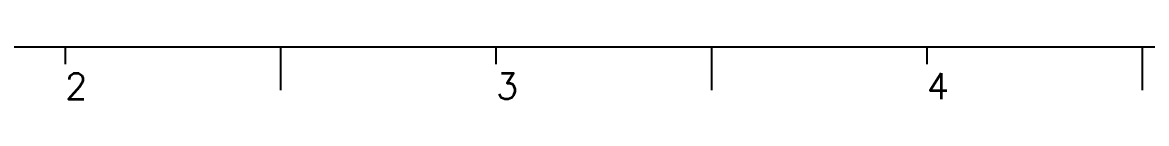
# Model space of a CAD drawing. Extents: x 83 to 30050, y -7164 to 695.
# Drawn here: x 10819.5 to 11214.2, y -1696.2 to -1678 of the extents above; entities that cross this region are included whole.
import ezdxf

# ---------------------------------------------------------------- set-up
doc = ezdxf.new("R2010")
doc.units = 0
doc.header["$LTSCALE"] = 8
doc.header["$MEASUREMENT"] = 0
doc.layers.add('41', color=3, linetype='CONTINUOUS')
doc.styles.add('SIMPLEX', font='SIMPLEX')
doc.styles.get("Standard").update_dxf_attribs({"font": '', "height": 4})
doc.styles.get('Standard').set_extended_font_data('SimSun')

# ---------------------------------------------------------------- blocks, each defined once
blk = doc.blocks.new('A$C0BB32EA6')
at = {"layer": '41'}
for p, q in [((12.02, 10.32), (615.63, 10.32)), ((129.3, 10.32), (129.3, 7.19)), ((168.4, 10.32), (168.4, 2.5)), ((207.49, 10.32), (207.49, 7.19)), ((246.58, 10.32), (246.58, 2.5)), ((285.68, 10.32), (285.68, 7.19)), ((324.77, 10.32), (324.77, 2.5))]:
    blk.add_line(p, q, dxfattribs=at)
at = {"layer": '41', "style": 'SIMPLEX'}
for s, p in [('2', (129.3, 0.87)), ('3', (207.49, 0.87)), ('4', (285.68, 0.87))]:
    blk.add_text(s, height=4.69, dxfattribs=at).set_placement(p)
at = {"layer": '41', "linetype": 'Continuous'}
for tag, p in [('材质', (457.07, 73.08)), ('代号', (522.6, 73.29)), ('名称', (585.81, 54.97)), ('表面处理', (452.44, 54.13)), ('审核', (523.65, 54.34)), ('数量', (457.5, 33.7)), ('设计', (523.23, 34.13)), ('件号', (586.65, 33.91)), ('比例', (457.5, 17.28)), ('版本', (587.08, 16.23))]:
    blk.add_attdef(tag, p, '', height=4, dxfattribs=at)

msp = doc.modelspace()

# ---------------------------------------------------------------- block references
at = {"layer": '41', "linetype": 'Continuous', "xscale": 1.934917631999269, "yscale": 1.934917631999951, "zscale": 1.934917632}
msp.add_blockref('A$C0BB32EA6', (10584.313, -1697.934), dxfattribs=at)

doc.saveas('drawing.dxf')
